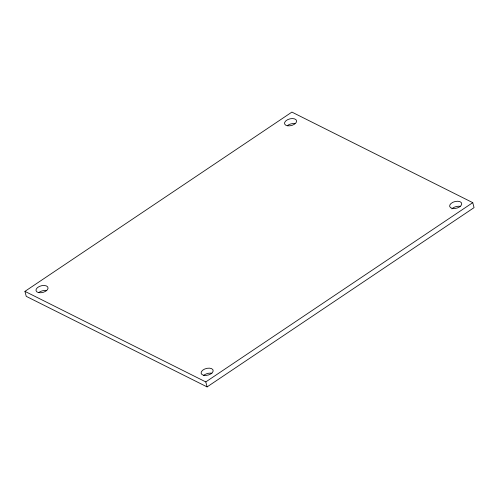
<?xml version="1.0" encoding="UTF-8"?>
<svg xmlns="http://www.w3.org/2000/svg" width="499" height="499" viewBox="0 0 499 499"><rect width="100%" height="100%" fill="white"/><g stroke="black" fill="none" stroke-linecap="round" stroke-linejoin="round"><path stroke-width="0.75" d="M24.95 291.36L291.903 112.094L472.753 202.65L474.05 207.64L207.097 386.906L26.247 296.35L24.95 291.36L205.794 381.916L207.097 386.906M205.794 381.916L472.753 202.65M39.309 292.189A6.194 3.424 -14.6 0 1 46.663 290.593M203.486 375.641A6.194 3.424 -14.6 0 1 211.925 373.302M451.901 208.881A6.194 3.424 -14.6 0 1 460.271 206.361M287.649 125.436A6.194 3.424 -14.6 0 1 294.965 123.646M38.672 292.626A6.194 3.424 -14.6 0 0 48.06 288.26A6.194 3.424 -14.6 0 0 39.321 286.457A6.194 3.424 -14.6 0 0 38.672 292.626M203.654 375.279A6.194 3.424 -14.6 0 0 213.167 371.044A6.194 3.424 -14.6 0 0 204.596 369.067A6.194 3.424 -14.6 0 0 203.654 375.279M452.393 208.42A6.194 3.424 -14.6 0 0 461.725 204.004A6.194 3.424 -14.6 0 0 452.924 202.263A6.194 3.424 -14.6 0 0 452.393 208.42M287.455 125.773A6.194 3.424 -14.6 0 0 296.618 121.195A6.194 3.424 -14.6 0 0 287.617 119.679A6.194 3.424 -14.6 0 0 287.455 125.773"/></g></svg>
